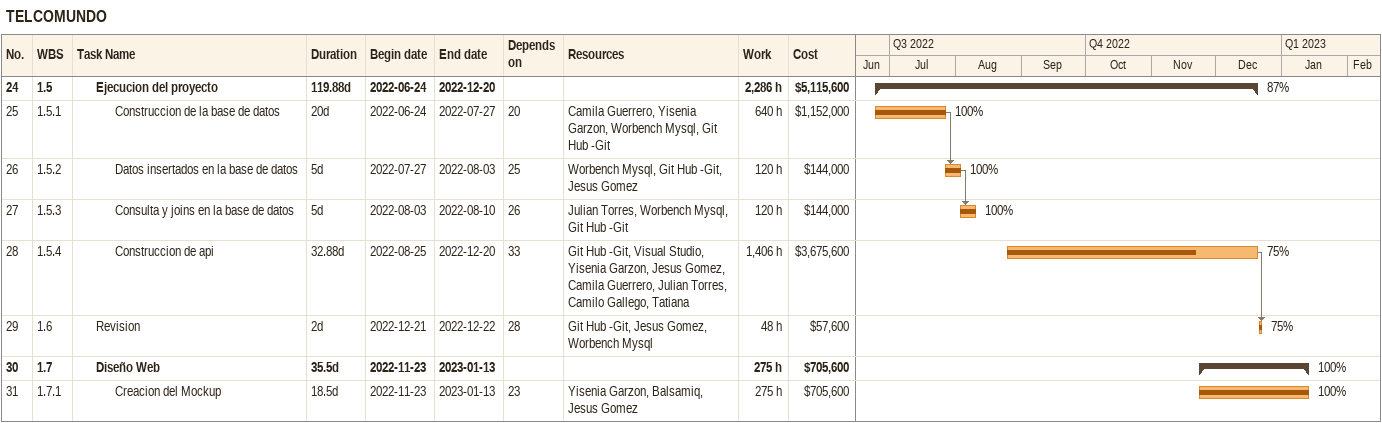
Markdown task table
TELCOMUNDO

| ID | WBS | Task | Duration | Start | Finish | Predecessors | Resources | % complete | Work (h) | Cost ($) |
|---|---|---|---|---|---|---|---|---|---|---|
| 24 | 1.5 | **Ejecucion del proyecto** | 119.88d | 2022-06-24 | 2022-12-20 |  |  | 87 | 2286 | 5115600 |
| 25 | 1.5.1 | Construccion de la base de datos | 20d | 2022-06-24 | 2022-07-27 | 20 | Camila Guerrero, Yisenia Garzon, Worbench Mysql, Git Hub -Git | 100 | 640 | 1152000 |
| 26 | 1.5.2 | Datos insertados en la base de datos | 5d | 2022-07-27 | 2022-08-03 | 25 | Worbench Mysql, Git Hub -Git, Jesus Gomez | 100 | 120 | 144000 |
| 27 | 1.5.3 | Consulta y joins en la base de datos | 5d | 2022-08-03 | 2022-08-10 | 26 | Julian Torres, Worbench Mysql, Git Hub -Git | 100 | 120 | 144000 |
| 28 | 1.5.4 | Construccion de api | 32.88d | 2022-08-25 | 2022-12-20 | 33 | Git Hub -Git, Visual Studio, Yisenia Garzon, Jesus Gomez, Camila Guerrero, Julian Torres, Camilo Gallego, Tatiana | 75 | 1406 | 3675600 |
| 29 | 1.6 | Revision | 2d | 2022-12-21 | 2022-12-22 | 28 | Git Hub -Git, Jesus Gomez, Worbench Mysql | 75 | 48 | 57600 |
| 30 | 1.7 | **Diseño Web** | 35.5d | 2022-11-23 | 2023-01-13 |  |  | 100 | 275 | 705600 |
| 31 | 1.7.1 | Creacion del Mockup | 18.5d | 2022-11-23 | 2023-01-13 | 23 | Yisenia Garzon, Balsamiq, Jesus Gomez | 100 | 275 | 705600 |
